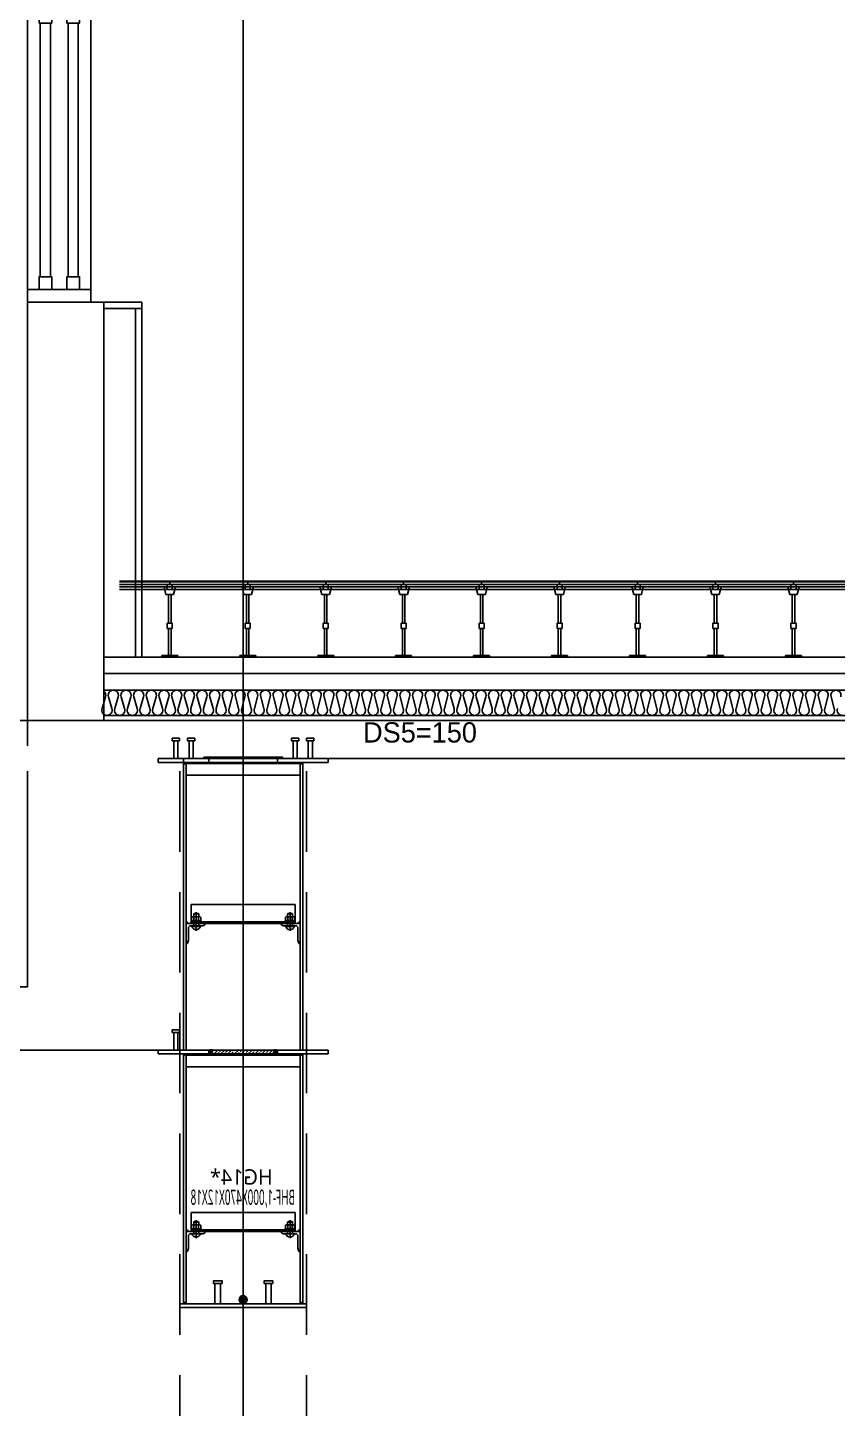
# Model space of a CAD drawing. Header units: millimetres. Extents: x 367092 to 767578, y 396038 to 811791.
# Drawn here: x 407076 to 410270, y 439839 to 445283 of the extents above; entities that cross this region are included whole.
import ezdxf
from ezdxf.enums import TextEntityAlignment as Align

# ---------------------------------------------------------------- set-up
doc = ezdxf.new("R2010")
doc.units = ezdxf.units.MM
doc.header["$LTSCALE"] = 100
doc.header["$MEASUREMENT"] = 0
doc.header["$PDSIZE"] = -10
doc.linetypes.add('CENTER', pattern=[2, 1.25, -0.25, 0.25, -0.25])
doc.linetypes.add('HIDDEN', pattern=[9.525, 6.35, -3.175])
doc.layers.get('0').update_dxf_attribs({"linetype": 'CONTINUOUS'})
doc.layers.get('Defpoints').update_dxf_attribs({"color": 171, "linetype": 'CONTINUOUS'})
for name, color, linetype in [('BOLT', 8, 'CONTINUOUS'), ('cen', 14, 'CONTINUOUS'), ('CEN(ST)', 1, 'CENTER'), ('CON', 2, 'CONTINUOUS'), ('FIN', 8, 'CONTINUOUS'), ('HAT', 5, 'CONTINUOUS'), ('PL-3', 3, 'CONTINUOUS'), ('plate', 8, 'CONTINUOUS'), ('R', 3, 'CONTINUOUS'), ('SB', 7, 'CONTINUOUS'), ('STEEL', 5, 'CONTINUOUS'), ('STL', 3, 'CONTINUOUS'), ('STUD', 6, 'CONTINUOUS'), ('SYMB-LEAD', 7, 'CONTINUOUS'), ('W', 7, 'CONTINUOUS'), ('WALL-석고보드', 7, 'CONTINUOUS'), ('WIN', 4, 'CONTINUOUS'), ('WIN-G', 252, 'CONTINUOUS'), ('wire-meshes', 1, 'CONTINUOUS')]:
    doc.layers.add(name, color=color, linetype=linetype)
doc.styles.add('CGS', font='cgse', dxfattribs={"bigfont": 'cgs'})
doc.styles.add('TE', font='malgun_0.ttf')
doc.linetypes.add('X_LINE-ORI', pattern='A,3.5,-0.5,["X",Standard,S=0.5,R=0,X=-0.175,Y=-0.25],-0.5', length=4.5)

# ---------------------------------------------------------------- blocks, each defined once
blk = doc.blocks.new('A$Cc125c439')
at = {"layer": 'WIN'}
for points in [[(0, 1200), (0, 1150), (250, 1150), (250, 1200), (0, 1200)], [(0, 50), (0, 1150)], [(250, 50), (250, 1150)], [(0, 50), (0, 0), (250, 0), (250, 50), (0, 50)]]:
    blk.add_lwpolyline(points, dxfattribs=at)
for points in [[(95, 1100), (45, 1100), (45, 1150), (95, 1150)], [(205, 1100), (155, 1100), (155, 1150), (205, 1150)], [(95, 50), (45, 50), (45, 100), (95, 100)], [(205, 50), (155, 50), (155, 100), (205, 100)]]:
    blk.add_lwpolyline(points, close=True, dxfattribs=at)
at = {"layer": 'WIN-G'}
for points in [[(50, 100), (50, 1100)], [(90, 100), (90, 1100)], [(160, 100), (160, 1100)], [(200, 100), (200, 1100)]]:
    blk.add_lwpolyline(points, dxfattribs=at)
blk = doc.blocks.new('*U172')
at = {"layer": 'STEEL', "color": 0, "linetype": 'ByBlock'}
blk.add_lwpolyline([(-155, -6), (155, -6), (155, 0), (-155, 0)], close=True, dxfattribs=at)
blk = doc.blocks.new('SB16')
at = {"layer": 'STUD'}
for p, q in [((-8, 0), (-8, 70)), ((8, 0), (8, 70))]:
    blk.add_line(p, q, dxfattribs=at)
blk.add_lwpolyline([(-14.5, 70), (-14.5, 80), (14.5, 80), (14.5, 70)], close=True, dxfattribs=at)
blk = doc.blocks.new('*U383')
at = {"layer": 'BOLT'}
for p, q in [((-20, 0), (20, 0)), ((-20, 0), (-20, -4.5)), ((-17, 15), (17, 15)), ((20, 0), (20, -4.5)), ((-20, -4.5), (20, -4.5)), ((-18, -18.8), (-18, -6.2)), ((-13.5, -4.5), (13.5, -4.5)), ((-13.5, -20.5), (13.5, -20.5)), ((-10, -20.5), (-10, -31.2)), ((-10, -31.2), (-8, -33.2)), ((-10, -31.2), (10, -31.2)), ((-9, -18.8), (-9, -6.2)), ((-8, -33.2), (8, -33.2)), ((10, -31.2), (8, -33.2)), ((9, -18.8), (9, -6.2)), ((10, -20.5), (10, -31.2)), ((18, -18.8), (18, -6.2))]:
    blk.add_line(p, q, dxfattribs=at)
at = {"layer": 'BOLT', "linetype": 'HIDDEN'}
for p, q in [((-10, 15), (-10, 0)), ((10, 15), (10, 0))]:
    blk.add_line(p, q, dxfattribs=at)
at = {"layer": 'BOLT'}
for centre, radius, start, end in [((0, 10.3), 17.6, 15.5187, 164.4813), ((-13.5, -11.2), 6.71, 47.8966, 132.1034), ((-13.5, -13.8), 6.71, 227.8966, 312.1034), ((0, -28.7), 24.2, 68.2132, 111.7868), ((0, 3.7), 24.2, 248.2132, 291.7868), ((13.5, -11.2), 6.71, 47.8966, 132.1034), ((13.5, -13.8), 6.71, 227.8966, 312.1034)]:
    blk.add_arc(centre, radius, start, end, dxfattribs=at)
at = {"layer": 'cen'}
blk.add_line((0, 32.8), (0, -38.3), dxfattribs=at)
blk = doc.blocks.new('W')
at = {"layer": 'W'}
h = blk.add_hatch(color=256, dxfattribs=at)
h.dxf.hatch_style = 1
edge = h.paths.add_edge_path()
edge.add_line((0, 0), (0, 7.5))
edge.add_arc((0, 0), 7.5, 90, 180)
edge.add_line((-7.5, 0), (0, 0))
blk.add_lwpolyline([(0, 0), (0, 7.5, 0.414214), (-7.5, 0)], format="xyb", close=True, dxfattribs=at)
blk = doc.blocks.new('*U382')
at = {"layer": 'STUD', "color": 0, "linetype": 'ByBlock'}
for p, q in [((0, 11), (-80, 11)), ((0, -11), (-80, -11))]:
    blk.add_line(p, q, dxfattribs=at)
blk.add_lwpolyline([(-80, -17.5), (-90, -17.5), (-90, 17.5), (-80, 17.5)], close=True, dxfattribs=at)
blk = doc.blocks.new('R')
at = {"layer": 'R', "const_width": 15}
blk.add_lwpolyline([(-7.5, -15, 1), (7.5, -15, 1)], format="xyb", close=True, dxfattribs=at)
at = {"layer": 'R'}
blk.add_circle((0, -15), 15, dxfattribs=at)
blk = doc.blocks.new('*U173')
at = {"layer": 'HAT'}
h = blk.add_hatch(dxfattribs=at)
h.set_pattern_fill('ANSI33', color=256, scale=3, angle=90)
h.set_pattern_definition([(135, (-2132.177, -1863.674), (-13.47038, -13.47038), []), (135, (-2132.177, -1850.204), (-13.47038, -13.47038), [9.525, -4.7625])])
h.paths.add_polyline_path([(-135, -15), (135, -15), (135, 0), (-135, 0)])
at = {"layer": 'SYMB-LEAD'}
h = blk.add_hatch(color=256, dxfattribs=at)
h.dxf.hatch_style = 1
edge = h.paths.add_edge_path()
edge.add_line((-135, -15), (-130, -15))
edge.add_line((-130, -15), (-118, 0))
edge.add_arc((-126.5, -17.3), 19.3, 63.8523, 116.1477)
edge.add_line((-135, 0), (-135, -15))
h = blk.add_hatch(color=256, dxfattribs=at)
h.dxf.hatch_style = 1
edge = h.paths.add_edge_path()
edge.add_line((135, -15), (130, -15))
edge.add_line((130, -15), (118, 0))
edge.add_arc((126.5, -17.3), 19.3, 63.8523, 116.1477, ccw=False)
edge.add_line((135, 0), (135, -15))
at = {"layer": 'STEEL', "color": 0, "linetype": 'ByBlock'}
blk.add_lwpolyline([(-135, -15), (135, -15), (135, 0), (-135, 0)], close=True, dxfattribs=at)
at = {"layer": 'SYMB-LEAD'}
for points in [[(-135, -15), (-130, -15), (-118, 0, 0.232226), (-135, 0)], [(135, -15), (130, -15), (118, 0, -0.232226), (135, 0)]]:
    blk.add_lwpolyline(points, format="xyb", close=True, dxfattribs=at)
blk = doc.blocks.new('TSB')
at = {"layer": 'BOLT'}
for p, q in [((-20, 0), (20, 0)), ((-20, 0), (-20, -4.5)), ((-17, 18), (17, 18)), ((20, 0), (20, -4.5)), ((-20, -4.5), (20, -4.5)), ((-18, -18.8), (-18, -6.2)), ((-13.5, -4.5), (13.5, -4.5)), ((-13.5, -20.5), (13.5, -20.5)), ((-10, -20.5), (-10, -31.2)), ((-10, -31.2), (-8, -33.2)), ((-10, -31.2), (10, -31.2)), ((-9, -18.8), (-9, -6.2)), ((-8, -33.2), (8, -33.2)), ((10, -31.2), (8, -33.2)), ((9, -18.8), (9, -6.2)), ((10, -20.5), (10, -31.2)), ((18, -18.8), (18, -6.2))]:
    blk.add_line(p, q, dxfattribs=at)
at = {"layer": 'BOLT', "linetype": 'HIDDEN'}
for p, q in [((-10, 18), (-10, 0)), ((10, 18), (10, 0))]:
    blk.add_line(p, q, dxfattribs=at)
at = {"layer": 'BOLT'}
for centre, radius, start, end in [((0, 13.3), 17.6, 15.5187, 164.4813), ((-13.5, -11.2), 6.71, 47.8966, 132.1034), ((-13.5, -13.8), 6.71, 227.8966, 312.1034), ((0, -28.7), 24.2, 68.2132, 111.7868), ((0, 3.7), 24.2, 248.2132, 291.7868), ((13.5, -11.2), 6.71, 47.8966, 132.1034), ((13.5, -13.8), 6.71, 227.8966, 312.1034)]:
    blk.add_arc(centre, radius, start, end, dxfattribs=at)
at = {"layer": 'cen'}
blk.add_line((0, 35.8), (0, -38.3), dxfattribs=at)
blk = doc.blocks.new('HG14단차보')
at = {"layer": 'STL'}
h = blk.add_hatch(color=256, dxfattribs=at)
h.dxf.hatch_style = 1
h.paths.add_polyline_path([(-225, 0), (-235, -10), (-235, 0)])
h = blk.add_hatch(color=256, dxfattribs=at)
h.dxf.hatch_style = 1
h.paths.add_polyline_path([(225, 0), (235, -10), (235, 0)])
h = blk.add_hatch(color=256, dxfattribs=at)
h.dxf.hatch_style = 1
edge = h.paths.add_edge_path()
edge.add_line((-225, -710), (-225, -717.5))
edge.add_arc((-234.1, -701.8), 18.2, 300.2401, 362.539)
edge.add_arc((-226.6, -699.4), 10.7, 278.6843, 351.3157, ccw=False)
h = blk.add_hatch(color=256, dxfattribs=at)
h.dxf.hatch_style = 1
edge = h.paths.add_edge_path()
edge.add_line((225, -710), (225, -717.5))
edge.add_arc((234.1, -701.8), 18.2, 177.461, 239.7599, ccw=False)
edge.add_arc((226.6, -699.4), 10.7, 188.6843, 261.3157)
h = blk.add_hatch(color=256, dxfattribs=at)
h.dxf.hatch_style = 1
h.paths.add_polyline_path([(-225, -1150), (-235, -1160), (-235, -1150)])
h = blk.add_hatch(color=256, dxfattribs=at)
h.dxf.hatch_style = 1
h.paths.add_polyline_path([(225, -1150), (235, -1160), (235, -1150)])
h = blk.add_hatch(color=256, dxfattribs=at)
h.dxf.hatch_style = 1
edge = h.paths.add_edge_path()
edge.add_line((-225, -1925), (-225, -1932.5))
edge.add_arc((-234.1, -1916.8), 18.2, 300.2401, 362.539)
edge.add_arc((-226.6, -1914.4), 10.7, 278.6843, 351.3157, ccw=False)
h = blk.add_hatch(color=256, dxfattribs=at)
h.dxf.hatch_style = 1
edge = h.paths.add_edge_path()
edge.add_line((225, -1925), (225, -1932.5))
edge.add_arc((234.1, -1916.8), 18.2, 177.461, 239.7599, ccw=False)
edge.add_arc((226.6, -1914.4), 10.7, 188.6843, 261.3157)
h = blk.add_hatch(color=256, dxfattribs=at)
h.dxf.hatch_style = 1
h.paths.add_polyline_path([(-225, -2135), (-235, -2125), (-235, -2135)])
h = blk.add_hatch(color=256, dxfattribs=at)
h.dxf.hatch_style = 1
h.paths.add_polyline_path([(225, -2135), (235, -2125), (235, -2135)])
at = {"layer": 'plate', "color": 8}
for p, q in [((225, 0), (-225, 0)), ((225, 0), (-225, 0)), ((225, 0), (-225, 0)), ((225, -4), (-225, -4)), ((225, -4), (-225, -4)), ((225, -4), (-225, -4)), ((225, -50), (-225, -50)), ((225, -50), (-225, -50)), ((225, -50), (-225, -50)), ((225, -1150), (-225, -1150)), ((225, -1150), (-225, -1150)), ((225, -1150), (-225, -1150)), ((225, -1154), (-225, -1154)), ((225, -1154), (-225, -1154)), ((225, -1154), (-225, -1154)), ((225, -1200), (-225, -1200)), ((225, -1200), (-225, -1200)), ((225, -1200), (-225, -1200))]:
    blk.add_line(p, q, dxfattribs=at)
at = {"layer": 'plate', "color": 6}
for p, q in [((205, -560), (-205, -560)), ((-205, -635), (-205, -560)), ((205, -560), (205, -635)), ((205, -629), (-205, -629)), ((205, -635), (-205, -635)), ((205, -1775), (-205, -1775)), ((-205, -1850), (-205, -1775)), ((205, -1775), (205, -1850)), ((205, -1844), (-205, -1844)), ((205, -1850), (-205, -1850))]:
    blk.add_line(p, q, dxfattribs=at)
at = {"layer": 'STL'}
for p, q in [((-135, 15), (-335, 15)), ((-335, 15), (-335, 0)), ((-335, 0), (-135, 0)), ((-135, 0), (-135, 15)), ((335, 15), (135, 15)), ((135, 15), (135, 0)), ((135, 0), (335, 0)), ((335, 0), (335, 15)), ((-135, -1135), (-335, -1135)), ((-335, -1135), (-335, -1150)), ((-135, -1150), (-135, -1135)), ((335, -1135), (135, -1135)), ((135, -1135), (135, -1150)), ((335, -1150), (335, -1135)), ((-335, -1150), (-135, -1150)), ((135, -1150), (335, -1150))]:
    blk.add_line(p, q, dxfattribs=at)
for points in [[(-235, -1135), (-225, -1135), (-225, 0), (-235, 0)], [(-225, 0), (-235, -10), (-235, 0)], [(225, -1135), (235, -1135), (235, 0), (225, 0)], [(225, 0), (235, -10), (235, 0)], [(-235, -2135), (-225, -2135), (-225, -1150), (-235, -1150)], [(-225, -1150), (-235, -1160), (-235, -1150)], [(225, -2135), (235, -2135), (235, -1150), (225, -1150)], [(225, -1150), (235, -1160), (235, -1150)], [(-250, -2150), (250, -2150), (250, -2135), (-250, -2135)], [(-225, -2135), (-235, -2125), (-235, -2135)], [(225, -2135), (235, -2125), (235, -2135)]]:
    blk.add_lwpolyline(points, close=True, dxfattribs=at)
for points in [[(-207, -644), (-159, -644, 0.414214), (-150, -635), (-225, -635), (-225, -710, 0.414214), (-216, -701), (-216, -653, -0.414214)], [(207, -644), (159, -644, -0.414214), (150, -635), (225, -635), (225, -710, -0.414214), (216, -701), (216, -653, 0.414214)], [(-225, -710), (-225, -717.5, 0.278729), (-216, -701, -0.327968)], [(225, -710), (225, -717.5, -0.278729), (216, -701, 0.327968)], [(-207, -1859), (-159, -1859, 0.414214), (-150, -1850), (-225, -1850), (-225, -1925, 0.414214), (-216, -1916), (-216, -1868, -0.414214)], [(207, -1859), (159, -1859, -0.414214), (150, -1850), (225, -1850), (225, -1925, -0.414214), (216, -1916), (216, -1868, 0.414214)], [(-225, -1925), (-225, -1932.5, 0.278729), (-216, -1916, -0.327968)], [(225, -1925), (225, -1932.5, -0.278729), (216, -1916, 0.327968)]]:
    blk.add_lwpolyline(points, format="xyb", close=True, dxfattribs=at)
for p in [(-235, -5), (235, -5), (-235, -1155), (235, -1155), (0, -2135), (0, -2150)]:
    blk.add_point(p, dxfattribs=at)
at = {"layer": 'BOLT', "xscale": -1, "rotation": 180}
for name, p in [('TSB', (-185, -629)), ('*U383', (-185, -1844))]:
    blk.add_blockref(name, p, dxfattribs=at)
at = {"layer": 'BOLT', "rotation": 180}
for name, p in [('TSB', (185, -629)), ('*U383', (185, -1844))]:
    blk.add_blockref(name, p, dxfattribs=at)
at = {"layer": 'PL-3', "rotation": 180}
blk.add_blockref('*U172', (0, 15), dxfattribs=at)
at = {"layer": 'PL-3'}
blk.add_blockref('*U173', (0, -1135), dxfattribs=at)
at = {"layer": 'SB', "color": 4, "rotation": 270}
for p in [(-100, -2135), (100, -2135)]:
    blk.add_blockref('*U382', p, dxfattribs=at)
at = {"layer": 'STL', "xscale": -1}
for p in [(-225, -635), (-225, -1850)]:
    blk.add_blockref('W', p, dxfattribs=at)
at = {"layer": 'STL'}
for p in [(225, -635), (225, -1850)]:
    blk.add_blockref('W', p, dxfattribs=at)
at = {"layer": 'STL', "xscale": -1.066666666666665, "yscale": 1.066666666666665, "zscale": 1.066666666666665, "rotation": 180}
blk.add_blockref('R', (0, -2135), dxfattribs=at)
at = {"layer": 'STUD'}
for p in [(-265, 15), (-205, 15), (205, 15), (265, 15), (265, -1135)]:
    blk.add_blockref('SB16', p, dxfattribs=at)
at = {"layer": 'Defpoints', "style": 'TE'}
blk.add_text('HG14*', height=60, dxfattribs=at).set_placement((7.4, -1682.7), align=Align.BOTTOM_CENTER)
at = {"layer": 'Defpoints', "style": 'TE', "width": 0.5}
blk.add_text('BHF-1,000X470X12X18', height=60, dxfattribs=at).set_placement((1.2, -1762.7), align=Align.BOTTOM_CENTER)

msp = doc.modelspace()

# ---------------------------------------------------------------- linework, layer by layer
at = {"layer": 'CEN(ST)', "ltscale": 1000}
msp.add_line((407925.8, 499911.1), (407925.8, 418443.5), dxfattribs=at)
at = {"layer": 'CEN(ST)', "ltscale": 10000}
msp.add_line((385174.2, 442551), (536557.9, 442551), dxfattribs=at)
at = {"layer": 'CON', "ltscale": 0.1}
for q in [(407375.8, 444201), (413379.8, 442551)]:
    msp.add_line((407375.8, 442551), q, dxfattribs=at)
at = {"layer": 'CON', "ltscale": 1000}
msp.add_lwpolyline([(407075.8, 444201), (407375.8, 444201)], dxfattribs=at)
at = {"layer": 'CON', "ltscale": 0.1}
for points in [[(407075.8, 442451), (407075.8, 444201)], [(392592.6, 441251), (407690.8, 441251), (407690.8, 442401), (413537.8, 442401)], [(392592.6, 441501), (407075.8, 441501), (407075.8, 442351)]]:
    msp.add_lwpolyline(points, dxfattribs=at)
at = {"layer": 'FIN'}
for p, q in [((407438.8, 443098), (413379.8, 443098)), ((407438.8, 443088), (413379.8, 443088)), ((407438.8, 443078), (411008.9, 443078)), ((407438.8, 443067.3), (410999.1, 443067.3)), ((407621.4, 443048), (407613.9, 443078)), ((407651.4, 443048), (407621.4, 443048)), ((407626.4, 443088), (407626.4, 443067.3)), ((407646.4, 443088), (407626.4, 443088)), ((407626.4, 443067.3), (407646.4, 443067.3)), ((407631.4, 443048), (407631.4, 442934.8)), ((407636.4, 443098), (407636.4, 443088)), ((407641.4, 442934.8), (407641.4, 443048)), ((407646.4, 443067.3), (407646.4, 443088)), ((407651.4, 443048), (407658.9, 443078)), ((407928.9, 443048), (407921.4, 443078)), ((407958.9, 443048), (407928.9, 443048)), ((407933.9, 443088), (407933.9, 443067.3)), ((407953.9, 443088), (407933.9, 443088)), ((407933.9, 443067.3), (407953.9, 443067.3)), ((407938.9, 443048), (407938.9, 442934.8)), ((407943.9, 443098), (407943.9, 443088)), ((407948.9, 442934.8), (407948.9, 443048)), ((407953.9, 443067.3), (407953.9, 443088)), ((407958.9, 443048), (407966.4, 443078)), ((408236.4, 443048), (408228.9, 443078)), ((408266.4, 443048), (408236.4, 443048)), ((408241.4, 443088), (408241.4, 443067.3)), ((408261.4, 443088), (408241.4, 443088)), ((408241.4, 443067.3), (408261.4, 443067.3)), ((408246.4, 443048), (408246.4, 442934.8)), ((408251.4, 443098), (408251.4, 443088)), ((408256.4, 442934.8), (408256.4, 443048)), ((408261.4, 443067.3), (408261.4, 443088)), ((408266.4, 443048), (408273.9, 443078)), ((408543.9, 443048), (408536.4, 443078)), ((408573.9, 443048), (408543.9, 443048)), ((408548.9, 443088), (408548.9, 443067.3)), ((408568.9, 443088), (408548.9, 443088)), ((408548.9, 443067.3), (408568.9, 443067.3)), ((408553.9, 443048), (408553.9, 442934.8)), ((408558.9, 443098), (408558.9, 443088)), ((408563.9, 442934.8), (408563.9, 443048)), ((408568.9, 443067.3), (408568.9, 443088)), ((408573.9, 443048), (408581.4, 443078)), ((408851.4, 443048), (408843.9, 443078)), ((408881.4, 443048), (408851.4, 443048)), ((408856.4, 443088), (408856.4, 443067.3)), ((408876.4, 443088), (408856.4, 443088)), ((408856.4, 443067.3), (408876.4, 443067.3)), ((408861.4, 443048), (408861.4, 442934.8)), ((408866.4, 443098), (408866.4, 443088)), ((408871.4, 442934.8), (408871.4, 443048)), ((408876.4, 443067.3), (408876.4, 443088)), ((408881.4, 443048), (408888.9, 443078)), ((409158.9, 443048), (409151.4, 443078)), ((409188.9, 443048), (409158.9, 443048)), ((409163.9, 443088), (409163.9, 443067.3)), ((409183.9, 443088), (409163.9, 443088)), ((409163.9, 443067.3), (409183.9, 443067.3)), ((409168.9, 443048), (409168.9, 442934.8)), ((409173.9, 443098), (409173.9, 443088)), ((409178.9, 442934.8), (409178.9, 443048)), ((409183.9, 443067.3), (409183.9, 443088)), ((409188.9, 443048), (409196.4, 443078)), ((409466.4, 443048), (409458.9, 443078)), ((409496.4, 443048), (409466.4, 443048)), ((409471.4, 443088), (409471.4, 443067.3)), ((409491.4, 443088), (409471.4, 443088)), ((409471.4, 443067.3), (409491.4, 443067.3)), ((409476.4, 443048), (409476.4, 442934.8)), ((409481.4, 443098), (409481.4, 443088)), ((409486.4, 442934.8), (409486.4, 443048)), ((409491.4, 443067.3), (409491.4, 443088)), ((409496.4, 443048), (409503.9, 443078)), ((409773.9, 443048), (409766.4, 443078)), ((409803.9, 443048), (409773.9, 443048)), ((409778.9, 443088), (409778.9, 443067.3)), ((409798.9, 443088), (409778.9, 443088)), ((409778.9, 443067.3), (409798.9, 443067.3)), ((409783.9, 443048), (409783.9, 442934.8)), ((409788.9, 443098), (409788.9, 443088)), ((409793.9, 442934.8), (409793.9, 443048)), ((409798.9, 443067.3), (409798.9, 443088)), ((409803.9, 443048), (409811.4, 443078)), ((410081.4, 443048), (410073.9, 443078)), ((410111.4, 443048), (410081.4, 443048)), ((410086.4, 443088), (410086.4, 443067.3)), ((410106.4, 443088), (410086.4, 443088)), ((410086.4, 443067.3), (410106.4, 443067.3)), ((410091.4, 443048), (410091.4, 442934.8)), ((410096.4, 443098), (410096.4, 443088)), ((410101.4, 442934.8), (410101.4, 443048)), ((410106.4, 443067.3), (410106.4, 443088)), ((410111.4, 443048), (410118.9, 443078)), ((407626.4, 442934.8), (407626.4, 442914.2)), ((407646.4, 442934.8), (407626.4, 442934.8)), ((407626.4, 442914.2), (407646.4, 442914.2)), ((407631.4, 442914.2), (407631.4, 442807)), ((407641.4, 442807), (407641.4, 442914.2)), ((407646.4, 442914.2), (407646.4, 442934.8)), ((407933.9, 442934.8), (407933.9, 442914.2)), ((407953.9, 442934.8), (407933.9, 442934.8)), ((407933.9, 442914.2), (407953.9, 442914.2)), ((407938.9, 442914.2), (407938.9, 442807)), ((407948.9, 442807), (407948.9, 442914.2)), ((407953.9, 442914.2), (407953.9, 442934.8)), ((408241.4, 442934.8), (408241.4, 442914.2)), ((408261.4, 442934.8), (408241.4, 442934.8)), ((408241.4, 442914.2), (408261.4, 442914.2)), ((408246.4, 442914.2), (408246.4, 442807)), ((408256.4, 442807), (408256.4, 442914.2)), ((408261.4, 442914.2), (408261.4, 442934.8)), ((408548.9, 442934.8), (408548.9, 442914.2)), ((408568.9, 442934.8), (408548.9, 442934.8)), ((408548.9, 442914.2), (408568.9, 442914.2)), ((408553.9, 442914.2), (408553.9, 442807)), ((408563.9, 442807), (408563.9, 442914.2)), ((408568.9, 442914.2), (408568.9, 442934.8)), ((408856.4, 442934.8), (408856.4, 442914.2)), ((408876.4, 442934.8), (408856.4, 442934.8)), ((408856.4, 442914.2), (408876.4, 442914.2)), ((408861.4, 442914.2), (408861.4, 442807)), ((408871.4, 442807), (408871.4, 442914.2)), ((408876.4, 442914.2), (408876.4, 442934.8)), ((409163.9, 442934.8), (409163.9, 442914.2)), ((409183.9, 442934.8), (409163.9, 442934.8)), ((409163.9, 442914.2), (409183.9, 442914.2)), ((409168.9, 442914.2), (409168.9, 442807)), ((409178.9, 442807), (409178.9, 442914.2)), ((409183.9, 442914.2), (409183.9, 442934.8)), ((409471.4, 442934.8), (409471.4, 442914.2)), ((409491.4, 442934.8), (409471.4, 442934.8)), ((409471.4, 442914.2), (409491.4, 442914.2)), ((409476.4, 442914.2), (409476.4, 442807)), ((409486.4, 442807), (409486.4, 442914.2)), ((409491.4, 442914.2), (409491.4, 442934.8)), ((409778.9, 442934.8), (409778.9, 442914.2)), ((409798.9, 442934.8), (409778.9, 442934.8)), ((409778.9, 442914.2), (409798.9, 442914.2)), ((409783.9, 442914.2), (409783.9, 442807)), ((409793.9, 442807), (409793.9, 442914.2)), ((409798.9, 442914.2), (409798.9, 442934.8)), ((410086.4, 442934.8), (410086.4, 442914.2)), ((410106.4, 442934.8), (410086.4, 442934.8)), ((410086.4, 442914.2), (410106.4, 442914.2)), ((410091.4, 442914.2), (410091.4, 442807)), ((410101.4, 442807), (410101.4, 442914.2)), ((410106.4, 442914.2), (410106.4, 442934.8)), ((407604.9, 442807), (407604.9, 442801)), ((407667.9, 442807), (407604.9, 442807)), ((407667.9, 442807), (407667.9, 442801)), ((407912.4, 442807), (407912.4, 442801)), ((407975.4, 442807), (407912.4, 442807)), ((407975.4, 442807), (407975.4, 442801)), ((408219.9, 442807), (408219.9, 442801)), ((408282.9, 442807), (408219.9, 442807)), ((408282.9, 442807), (408282.9, 442801)), ((408527.4, 442807), (408527.4, 442801)), ((408590.4, 442807), (408527.4, 442807)), ((408590.4, 442807), (408590.4, 442801)), ((408834.9, 442807), (408834.9, 442801)), ((408897.9, 442807), (408834.9, 442807)), ((408897.9, 442807), (408897.9, 442801)), ((409142.4, 442807), (409142.4, 442801)), ((409205.4, 442807), (409142.4, 442807)), ((409205.4, 442807), (409205.4, 442801)), ((409449.9, 442807), (409449.9, 442801)), ((409512.9, 442807), (409449.9, 442807)), ((409512.9, 442807), (409512.9, 442801)), ((409757.4, 442807), (409757.4, 442801)), ((409820.4, 442807), (409757.4, 442807)), ((409820.4, 442807), (409820.4, 442801)), ((410064.9, 442807), (410064.9, 442801)), ((410127.9, 442807), (410064.9, 442807)), ((410127.9, 442807), (410127.9, 442801))]:
    msp.add_line(p, q, dxfattribs=at)
at = {"layer": 'FIN', "ltscale": 1000}
for p, q in [((407375.8, 442801), (413379.8, 442801)), ((407375.8, 442671), (413379.8, 442671)), ((407375.8, 442571), (413379.8, 442571))]:
    msp.add_line(p, q, dxfattribs=at)
at = {"layer": 'FIN', "linetype": 'HIDDEN', "ltscale": 0.5}
for p, q in [((407675.8, 442351), (407675.8, 431901)), ((408175.8, 442351), (408175.8, 431901))]:
    msp.add_line(p, q, dxfattribs=at)
at = {"layer": 'FIN', "ltscale": 0.5}
for points in [[(407438.8, 443101), (418452.8, 443101)], [(413379.8, 443101), (407438.8, 443101)], [(392592.6, 442551), (407075.8, 442551)]]:
    msp.add_lwpolyline(points, dxfattribs=at)
at = {"layer": 'FIN', "ltscale": 1000}
for points in [[(407375.8, 442667, -0.334669), (407382.5, 442643.9), (407370.1, 442598.1, 0.524856), (407388.8, 442571, 0.524856), (407407.5, 442598.1), (407395.1, 442643.9, -1.449198), (407432.5, 442643.9), (407420.1, 442598.1, 0.524856), (407438.8, 442571, 0.524856), (407457.5, 442598.1), (407445.1, 442643.9, -1.449198), (407482.5, 442643.9), (407470.1, 442598.1, 0.524856), (407488.8, 442571, 0.524856), (407507.5, 442598.1), (407495.1, 442643.9, -1.449198), (407532.5, 442643.9), (407520.1, 442598.1, 0.524856), (407538.8, 442571, 0.524856), (407557.5, 442598.1), (407545.1, 442643.9, -1.449198), (407582.5, 442643.9), (407570.1, 442598.1, 0.524856), (407588.8, 442571, 0.524856), (407607.5, 442598.1), (407595.1, 442643.9, -1.449198), (407632.5, 442643.9), (407620.1, 442598.1, 0.524856), (407638.8, 442571, 0.524856), (407657.5, 442598.1), (407645.1, 442643.9, -1.449198), (407682.5, 442643.9), (407670.1, 442598.1, 0.524856), (407688.8, 442571, 0.524856), (407707.5, 442598.1), (407695.1, 442643.9, -1.449198), (407732.5, 442643.9), (407720.1, 442598.1, 0.524856), (407738.8, 442571, 0.524856), (407757.5, 442598.1), (407745.1, 442643.9, -1.449198), (407782.5, 442643.9), (407770.1, 442598.1, 0.524856), (407788.8, 442571, 0.524856), (407807.5, 442598.1), (407795.1, 442643.9, -1.449198), (407832.5, 442643.9), (407820.1, 442598.1, 0.524856), (407838.8, 442571, 0.524856), (407857.5, 442598.1), (407845.1, 442643.9, -1.449198), (407882.5, 442643.9), (407870.1, 442598.1, 0.524856), (407888.8, 442571, 0.524856), (407907.5, 442598.1), (407895.1, 442643.9, -1.449198), (407932.5, 442643.9), (407920.1, 442598.1, 0.524856), (407938.8, 442571, 0.524856), (407957.5, 442598.1), (407945.1, 442643.9, -1.449198), (407982.5, 442643.9), (407970.1, 442598.1, 0.524856), (407988.8, 442571, 0.524856), (408007.5, 442598.1), (407995.1, 442643.9, -1.449198), (408032.5, 442643.9), (408020.1, 442598.1, 0.524856), (408038.8, 442571, 0.524856), (408057.5, 442598.1), (408045.1, 442643.9, -1.449198), (408082.5, 442643.9), (408070.1, 442598.1, 0.524856), (408088.8, 442571, 0.524856), (408107.5, 442598.1), (408095.1, 442643.9, -1.449198), (408132.5, 442643.9), (408120.1, 442598.1, 0.524856), (408138.8, 442571, 0.524856), (408157.5, 442598.1), (408145.1, 442643.9, -1.449198), (408182.5, 442643.9), (408170.1, 442598.1, 0.524856), (408188.8, 442571, 0.524856), (408207.5, 442598.1), (408195.1, 442643.9, -1.449198), (408232.5, 442643.9), (408220.1, 442598.1, 0.524856), (408238.8, 442571, 0.524856), (408257.5, 442598.1), (408245.1, 442643.9, -1.449198), (408282.5, 442643.9), (408270.1, 442598.1, 0.524856), (408288.8, 442571, 0.524856), (408307.5, 442598.1), (408295.1, 442643.9, -1.449198), (408332.5, 442643.9), (408320.1, 442598.1, 0.524856), (408338.8, 442571, 0.524856), (408357.5, 442598.1), (408345.1, 442643.9, -1.449198), (408382.5, 442643.9), (408370.1, 442598.1, 0.524856), (408388.8, 442571, 0.524856), (408407.5, 442598.1), (408395.1, 442643.9, -1.449198), (408432.5, 442643.9), (408420.1, 442598.1, 0.524856), (408438.8, 442571, 0.524856), (408457.5, 442598.1), (408445.1, 442643.9, -1.449198), (408482.5, 442643.9), (408470.1, 442598.1, 0.524856), (408488.8, 442571, 0.524856), (408507.5, 442598.1), (408495.1, 442643.9, -1.449198), (408532.5, 442643.9), (408520.1, 442598.1, 0.524856), (408538.8, 442571, 0.524856), (408557.5, 442598.1), (408545.1, 442643.9, -1.449198), (408582.5, 442643.9), (408570.1, 442598.1, 0.524856), (408588.8, 442571, 0.524856), (408607.5, 442598.1), (408595.1, 442643.9, -1.449198), (408632.5, 442643.9), (408620.1, 442598.1, 0.524856), (408638.8, 442571, 0.524856), (408657.5, 442598.1), (408645.1, 442643.9, -1.449198), (408682.5, 442643.9), (408670.1, 442598.1, 0.524856), (408688.8, 442571, 0.524856), (408707.5, 442598.1), (408695.1, 442643.9, -1.449198), (408732.5, 442643.9), (408720.1, 442598.1, 0.524856), (408738.8, 442571, 0.524856), (408757.5, 442598.1), (408745.1, 442643.9, -1.449198), (408782.5, 442643.9), (408770.1, 442598.1, 0.524856), (408788.8, 442571, 0.524856), (408807.5, 442598.1), (408795.1, 442643.9, -1.449198), (408832.5, 442643.9), (408820.1, 442598.1, 0.524856), (408838.8, 442571, 0.524856), (408857.5, 442598.1), (408845.1, 442643.9, -1.449198), (408882.5, 442643.9), (408870.1, 442598.1, 0.524856), (408888.8, 442571, 0.524856), (408907.5, 442598.1), (408895.1, 442643.9, -1.449198), (408932.5, 442643.9), (408920.1, 442598.1, 0.524856), (408938.8, 442571, 0.524856), (408957.5, 442598.1), (408945.1, 442643.9, -1.449198), (408982.5, 442643.9), (408970.1, 442598.1, 0.524856), (408988.8, 442571, 0.524856), (409007.5, 442598.1), (408995.1, 442643.9, -1.449198), (409032.5, 442643.9), (409020.1, 442598.1, 0.524856), (409038.8, 442571, 0.524856), (409057.5, 442598.1), (409045.1, 442643.9, -1.449198), (409082.5, 442643.9), (409070.1, 442598.1, 0.524856), (409088.8, 442571, 0.524856), (409107.5, 442598.1), (409095.1, 442643.9, -1.449198), (409132.5, 442643.9), (409120.1, 442598.1, 0.524856), (409138.8, 442571, 0.524856), (409157.5, 442598.1), (409145.1, 442643.9, -1.449198), (409182.5, 442643.9), (409170.1, 442598.1, 0.524856), (409188.8, 442571, 0.524856), (409207.5, 442598.1), (409195.1, 442643.9, -1.449198), (409232.5, 442643.9), (409220.1, 442598.1, 0.524856), (409238.8, 442571, 0.524856), (409257.5, 442598.1), (409245.1, 442643.9, -1.449198), (409282.5, 442643.9), (409270.1, 442598.1, 0.524856), (409288.8, 442571, 0.524856), (409307.5, 442598.1), (409295.1, 442643.9, -1.449198), (409332.5, 442643.9), (409320.1, 442598.1, 0.524856), (409338.8, 442571, 0.524856), (409357.5, 442598.1), (409345.1, 442643.9, -1.449198), (409382.5, 442643.9), (409370.1, 442598.1, 0.524856), (409388.8, 442571, 0.524856), (409407.5, 442598.1), (409395.1, 442643.9, -1.449198), (409432.5, 442643.9), (409420.1, 442598.1, 0.524856), (409438.8, 442571, 0.524856), (409457.5, 442598.1), (409445.1, 442643.9, -1.449198), (409482.5, 442643.9), (409470.1, 442598.1, 0.524856), (409488.8, 442571, 0.524856), (409507.5, 442598.1), (409495.1, 442643.9, -1.449198), (409532.5, 442643.9), (409520.1, 442598.1, 0.524856), (409538.8, 442571, 0.524856), (409557.5, 442598.1), (409545.1, 442643.9, -1.449198), (409582.5, 442643.9), (409570.1, 442598.1, 0.524856), (409588.8, 442571, 0.524856), (409607.5, 442598.1), (409595.1, 442643.9, -1.449198), (409632.5, 442643.9), (409620.1, 442598.1, 0.524856), (409638.8, 442571, 0.524856), (409657.5, 442598.1), (409645.1, 442643.9, -1.449198), (409682.5, 442643.9), (409670.1, 442598.1, 0.524856), (409688.8, 442571, 0.524856), (409707.5, 442598.1), (409695.1, 442643.9, -1.449198), (409732.5, 442643.9), (409720.1, 442598.1, 0.524856), (409738.8, 442571, 0.524856), (409757.5, 442598.1), (409745.1, 442643.9, -1.449198), (409782.5, 442643.9), (409770.1, 442598.1, 0.524856), (409788.8, 442571, 0.524856), (409807.5, 442598.1), (409795.1, 442643.9, -1.449198), (409832.5, 442643.9), (409820.1, 442598.1, 0.524856), (409838.8, 442571, 0.524856), (409857.5, 442598.1), (409845.1, 442643.9, -1.449198), (409882.5, 442643.9), (409870.1, 442598.1, 0.524856), (409888.8, 442571, 0.524856), (409907.5, 442598.1), (409895.1, 442643.9, -1.449198), (409932.5, 442643.9), (409920.1, 442598.1, 0.524856), (409938.8, 442571, 0.524856), (409957.5, 442598.1), (409945.1, 442643.9, -1.449198), (409982.5, 442643.9), (409970.1, 442598.1, 0.524856), (409988.8, 442571, 0.524856), (410007.5, 442598.1), (409995.1, 442643.9, -1.449198), (410032.5, 442643.9), (410020.1, 442598.1, 0.524856), (410038.8, 442571, 0.524856), (410057.5, 442598.1), (410045.1, 442643.9, -1.449198), (410082.5, 442643.9), (410070.1, 442598.1, 0.524856), (410088.8, 442571, 0.524856), (410107.5, 442598.1), (410095.1, 442643.9, -1.449198), (410132.5, 442643.9), (410120.1, 442598.1, 0.524856), (410138.8, 442571, 0.524856), (410157.5, 442598.1), (410145.1, 442643.9, -1.449198), (410182.5, 442643.9), (410170.1, 442598.1, 0.524856), (410188.8, 442571, 0.524856), (410207.5, 442598.1), (410195.1, 442643.9, -1.449198), (410232.5, 442643.9), (410220.1, 442598.1, 0.524856), (410238.8, 442571, 0.524856), (410257.5, 442598.1), (410245.1, 442643.9, -1.449198), (410282.5, 442643.9)], [(410270.1, 442598.1, 0.524856), (410288.8, 442571, 0.524856)]]:
    msp.add_lwpolyline(points, format="xyb", dxfattribs=at)
at = {"layer": 'WALL-석고보드', "ltscale": 1000}
for points in [[(407375.8, 444201), (407525.8, 444201)], [(407525.8, 444201), (407525.8, 442801)], [(407375.8, 444176), (407525.8, 444176)], [(407500.8, 444176), (407500.8, 442801)]]:
    msp.add_lwpolyline(points, dxfattribs=at)
at = {"layer": 'wire-meshes', "linetype": 'X_LINE-ORI', "ltscale": 0.2}
msp.add_line((407375.8, 442736), (413379.8, 442736), dxfattribs=at)

# ---------------------------------------------------------------- block references
at = {"ltscale": 1000, "xscale": -1}
msp.add_blockref('A$Cc125c439', (407325.8, 444201), dxfattribs=at)
at = {"xscale": -1}
msp.add_blockref('HG14단차보', (407925.8, 442386), dxfattribs=at)

# ---------------------------------------------------------------- texts
at = {"layer": 'Defpoints', "style": 'CGS'}
msp.add_text('DS5=150', height=80, dxfattribs=at).set_placement((408623.4, 442440.2), align=Align.BOTTOM_CENTER)

doc.saveas('drawing.dxf')
